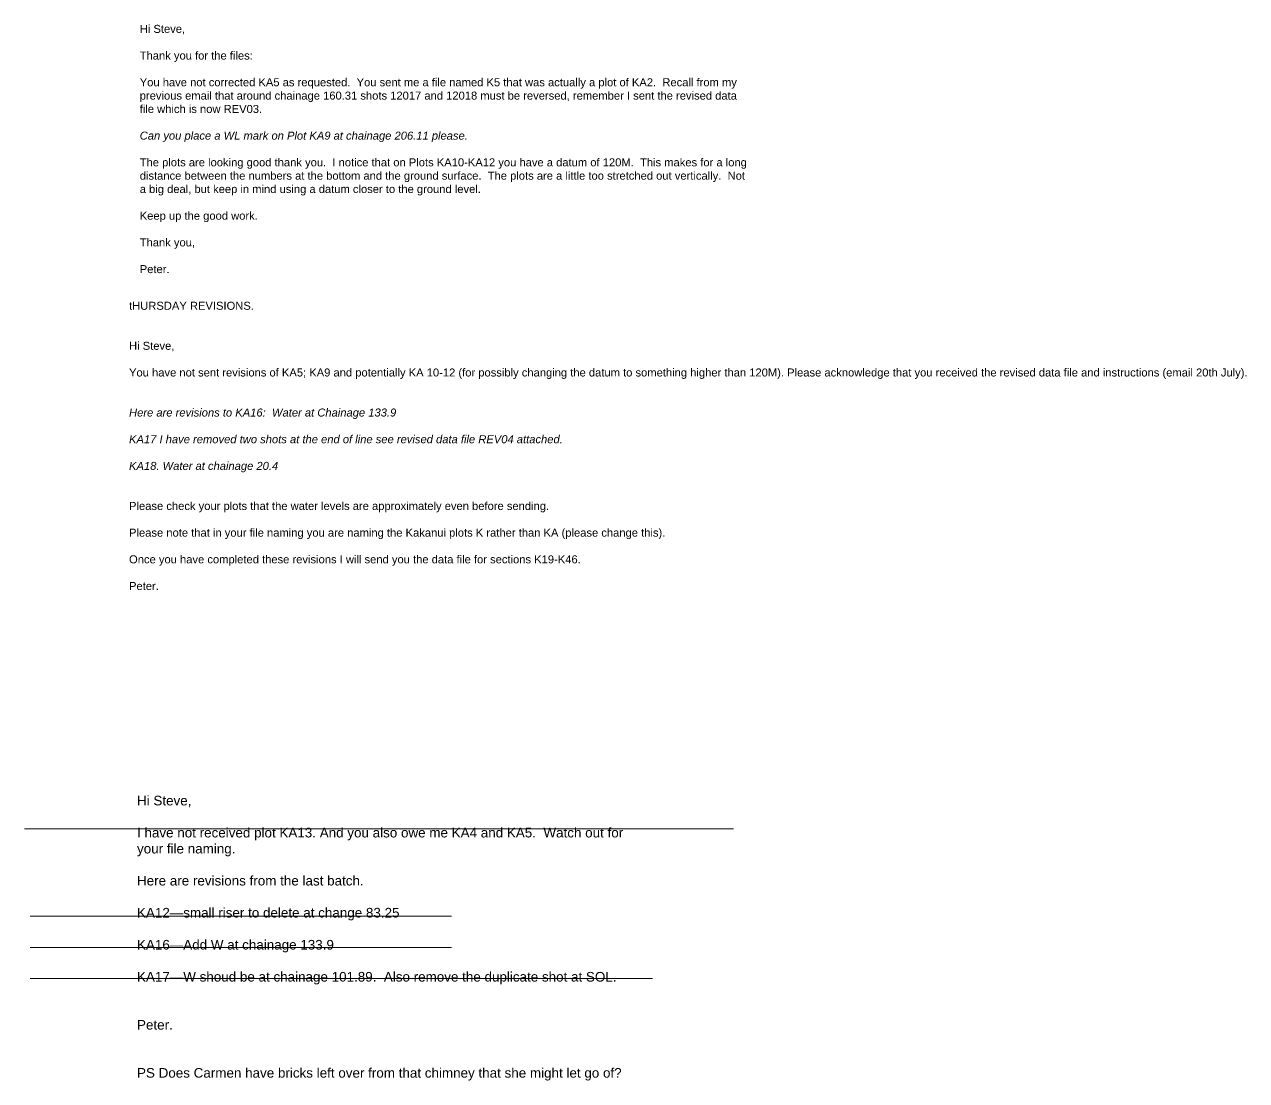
# Model space of a CAD drawing. Header units: millimetres. Extents: x -9362978 to 1075569, y -13754315 to 1425288130.
# Drawn here: x -9281757 to -1646419, y -13754315 to -7158325 of the extents above; entities that cross this region are included whole.
import ezdxf

# ---------------------------------------------------------------- set-up
doc = ezdxf.new("R2010")
doc.units = ezdxf.units.MM
doc.layers.get('0').update_dxf_attribs({"lineweight": 0})
doc.styles.get("Standard").update_dxf_attribs({"font": 'arial.ttf'})

msp = doc.modelspace()

# ---------------------------------------------------------------- linework, layer by layer
at = {"lineweight": 0}
for p, q in [((-9281757, -12182093), (-4851830, -12182093)), ((-9246005, -12728063), (-6613124, -12728063)), ((-9246005, -12923146), (-6613124, -12923146)), ((-9246005, -13117040), (-5358667, -13117040))]:
    msp.add_line(p, q, dxfattribs=at)

# ---------------------------------------------------------------- texts
at = {"lineweight": 0, "attachment_point": 1}
for s, insert, char_height, width in [('Hi Steve,\\P\\PThank you for the files:\\P\\PYou have not corrected KA5 as requested.  You sent me a file named K5 that was actually a plot of KA2.  Recall from my previous email that around chainage 160.31 shots 12017 and 12018 must be reversed, remember I sent the revised data file which is now REV03.\\P\\P{\\fArial|b0|i1|c0|p34;Can you place a WL mark on Plot KA9 at chainage 206.11 please.}\\P\\PThe plots are looking good thank you.  I notice that on Plots KA10-KA12 you have a datum of 120M.  This makes for a long distance between the numbers at the bottom and the ground surface.  The plots are a little too stretched out vertically.  Not a big deal, but keep in mind using a datum closer to the ground level.\\P\\PKeep up the good work.  \\P\\PThank you,\\P\\PPeter.', (-8561401, -7160986), 50000, 3790116.81), ('tHURSDAY REVISIONS.\\P\\P\\PHi Steve,\\P\\PYou have not sent revisions of KA5; KA9 and potentially KA 10-12 (for possibly changing the datum to something higher than 120M). Please acknowledge that you received the revised data file and instructions (email 20th July).\\P\\P\\P{\\fArial|b0|i1|c0|p34;Here are revisions to KA16:  Water at Chainage 133.9\\P\\PKA17 I have removed two shots at the end of line see revised data file REV04 attached.\\P\\PKA18. Water at chainage 20.4}\\P\\P\\PPlease check your plots that the water levels are approximately even before sending.\\P\\PPlease note that in your file naming you are naming the Kakanui plots K rather than KA (please change this).\\P\\POnce you have completed these revisions I will send you the data file for sections K19-K46.\\P\\PPeter.', (-8628231, -8890302), 50000, 7331915.08), ('Hi Steve,\\P\\PI have not received plot KA13. And you also owe me KA4 and KA5.  Watch out for your file naming.\\P\\PHere are revisions from the last batch.\\P\\PKA12—small riser to delete at change 83.25\\P\\PKA16—Add W at chainage 133.9\\P\\PKA17—W shoud be at chainage 101.89.  Also remove the duplicate shot at SOL.\\P\\P\\PPeter.\\P\\P\\PPS Does Carmen have bricks left over from that chimney that she might let go of?\\P\\P', (-8578443, -11975877), 60000, 3175676.01)]:
    msp.add_mtext(s, dxfattribs=dict(at, insert=insert, char_height=char_height, width=width))

doc.saveas('drawing.dxf')
